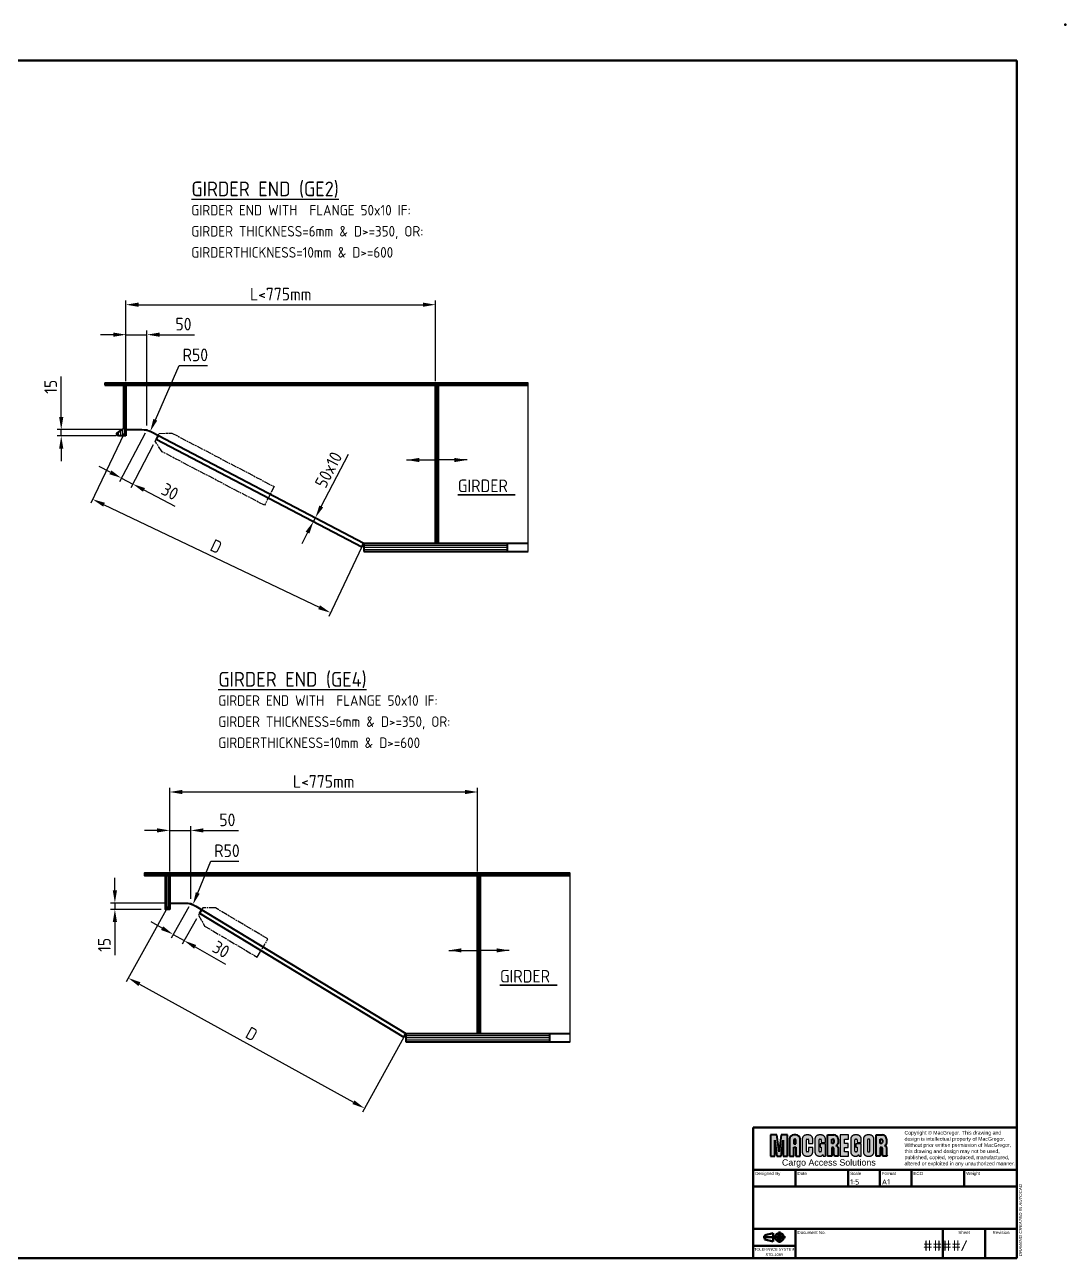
# Model space of a CAD drawing. Header units: millimetres. Extents: x 0 to 4195, y 0 to 2965.
# Drawn here: x 1728 to 4195, y 40 to 2965 of the extents above; entities that cross this region are included whole.
import ezdxf
from ezdxf.enums import TextEntityAlignment as Align

# ---------------------------------------------------------------- set-up
doc = ezdxf.new("R2010")
doc.units = ezdxf.units.MM
doc.header["$LTSCALE"] = 5
doc.linetypes.add('AM_ISO08W050', pattern=[18, 12, -1.5, 3, -1.5])
for name, color, linetype, lineweight in [('AM_5', 3, 'Continuous', 25), ('AM_7', 4, 'AM_ISO08W050', 25), ('AM_8', 1, 'Continuous', 25), ('AM_BOR', 7, 'Continuous', 50), ('Mechanical-AM_0', 7, 'Continuous', 40), ('Mechanical-AM_4', 3, 'Continuous', 25), ('Mechanical-AM_5', 3, 'Continuous', 25), ('Mechanical-AM_6', 2, 'Continuous', 35), ('Mechanical-AM_7', 4, 'AM_ISO08W050', 25), ('Mechanical-AM_8', 1, 'Continuous', 25)]:
    doc.layers.add(name, color=color, linetype=linetype, lineweight=lineweight)
doc.styles.get("Standard").update_dxf_attribs({"font": 'ISOCP.SHX'})
doc.styles.add('TitleBlock', font='isocpeur.ttf')
doc.styles.add('TitleBlockHeadline', font='arial.ttf')
doc.linetypes.add('amzigzag', pattern='A,0.0001,[135,ltypeshp.shx,S=0.04,R=0,X=0,Y=0],-11', length=11.0001)
doc.dimstyles.new('AM_ISO$0', dxfattribs={"dimtxt": 3, "dimasz": 3, "dimexe": 1, "dimexo": 1, "dimgap": 1, "dimtad": 1, "dimdec": 0, "dimdsep": 46, "dimtxsty": 'Standard', "dimcen": 0, "dimclrd": 256, "dimclre": 256, "dimclrt": 2, "dimadec": 0, "dimazin": 2, "dimtp": 0.1, "dimtm": 0.1, "dimtfac": 0.71, "dimtdec": 0, "dimtmove": 0, "dimatfit": 3, "dimfxl": 1, "dimtzin": 0, "dimlwd": -1, "dimlwe": -1, "dimarcsym": 1})
doc.dimstyles.new('AM_ISO$4', dxfattribs={"dimtxt": 3, "dimasz": 3, "dimexe": 1, "dimexo": 1, "dimgap": 1, "dimtad": 1, "dimtoh": 1, "dimdec": 0, "dimdsep": 46, "dimtxsty": 'Standard', "dimcen": 0, "dimclrd": 256, "dimclre": 256, "dimclrt": 2, "dimadec": 0, "dimazin": 2, "dimtp": 0.1, "dimtm": 0.1, "dimtfac": 0.71, "dimtdec": 3, "dimtofl": 0, "dimtmove": 0, "dimatfit": 0, "dimfxl": 1, "dimtzin": 0, "dimlwd": -1, "dimlwe": -1, "dimarcsym": 1})
doc.dimstyles.new('AM_ISO$7', dxfattribs={"dimtxt": 3, "dimasz": 3, "dimexe": 1, "dimexo": 1, "dimgap": 1, "dimtad": 1, "dimdec": 0, "dimdsep": 46, "dimtxsty": 'Standard', "dimcen": 0, "dimclrd": 256, "dimclre": 256, "dimclrt": 2, "dimadec": 0, "dimazin": 2, "dimtp": 0.1, "dimtm": 0.1, "dimtfac": 0.71, "dimtdec": 0, "dimtmove": 0, "dimatfit": 3, "dimfxl": 1, "dimtzin": 0, "dimlwd": -1, "dimlwe": -1, "dimarcsym": 1})

# ---------------------------------------------------------------- blocks, each defined once
blk = doc.blocks.new('A1')
at = {"layer": 'AM_BOR', "color": 161}
for p, q in [((16, 576), (816, 576)), ((816, 576), (816, 8)), ((16, 8), (816, 8))]:
    blk.add_line(p, q, dxfattribs=at)
at = {"layer": 'AM_BOR'}
blk.add_point((839, 593), dxfattribs=at)
blk = doc.blocks.new('MacGregor_Center')
at = {"lineweight": 0}
blk.add_hatch(color=1, dxfattribs=at).paths.add_polyline_path([(-27.48, 7), (-31.68, 7), (-33.07, -4.2), (-34.47, 7), (-38.67, 7), (-38.67, -7), (-35.88, -7), (-35.88, 3.5), (-34.47, -7), (-31.68, -7), (-30.27, 3.5), (-30.27, -7), (-27.48, -7)])
h = blk.add_hatch(color=1, dxfattribs=at)
h.paths.add_polyline_path([(-19.08, 4.2, 0.414214), (-21.88, 7), (-23.28, 7, 0.414214), (-26.08, 4.2), (-26.08, -7), (-23.28, -7), (-23.28, -1.05), (-21.88, -1.05), (-21.88, -7), (-19.08, -7)])
h.paths.add_polyline_path([(-21.88, 3.5), (-21.88, 1.05), (-23.28, 1.05), (-23.28, 3.5, -1)], flags=16)
h = blk.add_hatch(color=1, dxfattribs=at)
h.paths.add_polyline_path([(6.12, 4.2, 0.414214), (3.32, 7), (-0.88, 7), (-0.88, -7), (1.93, -7), (1.93, -1.4), (2.62, -1.4, -0.414214), (3.32, -2.1), (3.32, -6.3, 0.199889), (3.67, -7), (6.48, -7, -0.25672), (6.12, -6.3), (6.12, -1.4, 0.359801), (4.66, 0.01, 0.470803), (6.12, 1.4)])
h.paths.add_polyline_path([(3.32, 3.5), (3.32, 2.1, -0.287423), (2.96, 1.4), (1.93, 1.4), (1.93, 4.2), (2.96, 4.2, -0.28174)], flags=16)
h = blk.add_hatch(color=1, dxfattribs=at)
h.paths.add_polyline_path([(38.32, 4.2, 0.414214), (35.52, 7), (31.32, 7), (31.32, -7), (34.12, -7), (34.12, -1.4), (34.82, -1.4, -0.414214), (35.52, -2.1), (35.52, -6.3, 0.199889), (35.87, -7), (38.67, -7, -0.25672), (38.32, -6.3), (38.32, -1.4, 0.359801), (36.86, 0.01, 0.470803), (38.32, 1.4)])
h.paths.add_polyline_path([(35.52, 3.5), (35.52, 2.1, -0.287423), (35.16, 1.4), (34.12, 1.4), (34.12, 4.2), (35.16, 4.2, -0.28174)], flags=16)
at = {"layer": 'AM_8'}
for points in [[(-17.68, -4.2, 0.414214), (-14.88, -7), (-13.47, -7, 0.414214), (-10.67, -4.2), (-10.67, -1.4), (-13.47, -1.4), (-13.47, -3.85, -0.414657), (-13.83, -4.2), (-14.53, -4.2, -0.414214), (-14.88, -3.85), (-14.88, 3.85, -0.415213), (-14.53, 4.2), (-13.83, 4.2, -0.415656), (-13.47, 3.85), (-13.47, 1.4), (-10.67, 1.4), (-10.67, 4.2, 0.414214), (-13.47, 7), (-14.88, 7, 0.414214), (-17.68, 4.2)], [(-6.12, -4.2, -0.414214), (-6.47, -3.85), (-6.47, 3.85, -0.415213), (-6.12, 4.2), (-5.43, 4.2, -0.415656), (-5.08, 3.85), (-5.08, 2.1), (-2.27, 2.1), (-2.27, 4.2, 0.414214), (-5.08, 7), (-6.47, 7, 0.414214), (-9.28, 4.2), (-9.28, -4.2, 0.414214), (-6.47, -7), (-5.43, -7, 0.351109), (-4.02, -5.95), (-3.68, -7), (-2.27, -7), (-2.27, 1.05), (-5.78, 1.05), (-5.78, -1.05), (-5.08, -1.05), (-5.08, -3.85, -0.414657), (-5.43, -4.2)], [(13.12, 7), (7.52, 7), (7.52, -7), (13.12, -7), (13.12, -4.2), (10.32, -4.2), (10.32, -1.4), (12.77, -1.4), (12.77, 1.4), (10.32, 1.4), (10.32, 4.2), (13.12, 4.2)], [(17.67, -4.2, -0.414214), (17.32, -3.85), (17.32, 3.85, -0.415213), (17.67, 4.2), (18.37, 4.2, -0.415656), (18.72, 3.85), (18.72, 2.1), (21.52, 2.1), (21.52, 4.2, 0.414214), (18.72, 7), (17.32, 7, 0.414214), (14.52, 4.2), (14.52, -4.2, 0.414214), (17.32, -7), (18.37, -7, 0.351109), (19.77, -5.95), (20.12, -7), (21.52, -7), (21.52, 1.05), (18.02, 1.05), (18.02, -1.05), (18.72, -1.05), (18.72, -3.85, -0.414657), (18.37, -4.2)]]:
    blk.add_hatch(color=1, dxfattribs=at).paths.add_polyline_path(points)
h = blk.add_hatch(color=1, dxfattribs=at)
h.paths.add_polyline_path([(29.92, 4.2, 0.414214), (27.12, 7), (25.72, 7, 0.414214), (22.92, 4.2), (22.92, -4.2, 0.414214), (25.72, -7), (27.12, -7, 0.414214), (29.92, -4.2)])
h.paths.add_polyline_path([(27.12, 3.85), (27.12, -3.85, -0.414658), (26.77, -4.2), (26.08, -4.2, -0.414214), (25.72, -3.85), (25.72, 3.85, -0.415213), (26.08, 4.2), (26.77, 4.2, -0.415656)], flags=16)
at = {"color": 1, "linetype": 'Continuous'}
for p, q in [((-34.47, 7), (-38.67, 7)), ((-38.67, 7), (-38.67, -7)), ((-35.88, -7), (-35.88, 3.5)), ((-35.88, 3.5), (-34.47, -7)), ((-33.07, -4.2), (-34.47, 7)), ((-31.68, 7), (-33.07, -4.2)), ((-27.48, 7), (-31.68, 7)), ((-31.68, -7), (-30.27, 3.5)), ((-30.27, 3.5), (-30.27, -7)), ((-27.48, -7), (-27.48, 7)), ((-26.08, 4.2), (-26.08, -7)), ((-21.88, 7), (-23.28, 7)), ((-23.28, 3.5), (-23.28, 1.05)), ((-23.28, 1.05), (-21.88, 1.05)), ((-21.88, 1.05), (-21.88, 3.5)), ((-19.08, -7), (-19.08, 4.2)), ((-0.88, -7), (-0.88, 7)), ((-0.88, 7), (3.32, 7)), ((1.93, 4.2), (2.96, 4.2)), ((1.93, 1.4), (1.93, 4.2)), ((2.96, 1.4), (1.93, 1.4)), ((3.32, 3.5), (3.32, 2.1)), ((6.12, 4.2), (6.12, 1.4)), ((31.32, -7), (31.32, 7)), ((31.32, 7), (35.52, 7)), ((34.12, 4.2), (35.16, 4.2)), ((34.12, 1.4), (34.12, 4.2)), ((35.16, 1.4), (34.12, 1.4)), ((35.52, 3.5), (35.52, 2.1)), ((38.32, 4.2), (38.32, 1.4)), ((-38.67, -7), (-35.88, -7)), ((-34.47, -7), (-31.68, -7)), ((-30.27, -7), (-27.48, -7)), ((-26.08, -7), (-23.28, -7)), ((-23.28, -7), (-23.28, -1.05)), ((-23.28, -1.05), (-21.88, -1.05)), ((-21.88, -1.05), (-21.88, -7)), ((-21.88, -7), (-19.08, -7)), ((1.93, -7), (-0.88, -7)), ((2.62, -1.4), (1.93, -1.4)), ((1.93, -1.4), (1.93, -7)), ((3.32, -6.3), (3.32, -2.1)), ((6.48, -7), (3.67, -7)), ((6.12, -1.4), (6.12, -6.3)), ((34.12, -7), (31.32, -7)), ((34.82, -1.4), (34.12, -1.4)), ((34.12, -1.4), (34.12, -7)), ((35.52, -6.3), (35.52, -2.1)), ((38.67, -7), (35.87, -7)), ((38.32, -1.4), (38.32, -6.3))]:
    blk.add_line(p, q, dxfattribs=at)
for centre, radius, start, end in [((-23.28, 4.2), 2.8, 90, 180), ((-22.58, 3.5), 0.7, 0, 180), ((-21.88, 4.2), 2.8, 0, 90), ((2.57, 3.56), 0.754, 355.77601, 58.71469), ((2.59, 2.04), 0.741, 300.68292, 4.82638), ((3.32, 4.2), 2.8, 0, 90), ((4.82, 1.31), 1.31, 265.93566, 4.06434), ((4.54, -1.58), 1.59, 6.54048, 83.45952), ((34.77, 3.56), 0.754, 355.77601, 58.71469), ((34.79, 2.04), 0.741, 300.68292, 4.82638), ((35.52, 4.2), 2.8, 0, 90), ((37.02, 1.31), 1.31, 265.93566, 4.06434), ((36.74, -1.58), 1.59, 6.54048, 83.45952), ((2.62, -2.1), 0.704, 0, 90), ((4.34, -6.23), 1.02, 183.95739, 229.17272), ((6.94, -6.33), 0.812, 177.76897, 235.36113), ((34.82, -2.1), 0.704, 360, 90), ((36.54, -6.23), 1.02, 183.95739, 229.17272), ((39.14, -6.33), 0.812, 177.76897, 235.36113)]:
    blk.add_arc(centre, radius, start, end, dxfattribs=at)
at = {"layer": 'AM_5', "color": 1}
for p, q in [((13.12, 7), (7.52, 7)), ((7.52, 7), (7.52, -7)), ((10.32, 1.4), (10.32, 4.2)), ((10.32, 4.2), (13.12, 4.2)), ((12.77, 1.4), (10.32, 1.4)), ((12.77, -1.4), (12.77, 1.4)), ((13.12, 4.2), (13.12, 7)), ((7.52, -7), (13.12, -7)), ((10.32, -4.2), (10.32, -1.4)), ((10.32, -1.4), (12.77, -1.4)), ((13.12, -4.2), (10.32, -4.2)), ((13.12, -7), (13.12, -4.2))]:
    blk.add_line(p, q, dxfattribs=at)
at = {"layer": 'AM_7', "color": 1}
for p, q in [((-17.68, 4.2), (-17.68, -4.2)), ((-13.47, 7), (-14.88, 7)), ((-14.88, -3.85), (-14.88, 3.85)), ((-14.53, 4.2), (-13.83, 4.2)), ((-13.47, 3.85), (-13.47, 1.4)), ((-13.47, 1.4), (-10.67, 1.4)), ((-10.67, 1.4), (-10.67, 4.2)), ((-9.28, 4.2), (-9.28, -4.2)), ((-5.08, 7), (-6.47, 7)), ((-6.47, -3.85), (-6.47, 3.85)), ((-6.12, 4.2), (-5.43, 4.2)), ((-2.27, 1.05), (-5.78, 1.05)), ((-5.78, 1.05), (-5.78, -1.05)), ((-5.08, 3.85), (-5.08, 2.1)), ((-5.08, 2.1), (-2.27, 2.1)), ((-2.27, 2.1), (-2.27, 4.2)), ((-2.27, -7), (-2.27, 1.05)), ((14.52, 4.2), (14.52, -4.2)), ((18.72, 7), (17.32, 7)), ((17.32, -3.85), (17.32, 3.85)), ((17.67, 4.2), (18.37, 4.2)), ((21.52, 1.05), (18.02, 1.05)), ((18.02, 1.05), (18.02, -1.05)), ((18.72, 3.85), (18.72, 2.1)), ((18.72, 2.1), (21.52, 2.1)), ((21.52, 2.1), (21.52, 4.2)), ((21.52, -7), (21.52, 1.05)), ((22.92, 4.2), (22.92, -4.2)), ((27.12, 7), (25.72, 7)), ((25.72, 3.85), (25.72, -3.85)), ((26.77, 4.2), (26.08, 4.2)), ((27.12, -3.85), (27.12, 3.85)), ((29.92, -4.2), (29.92, 4.2)), ((-14.88, -7), (-13.47, -7)), ((-13.83, -4.2), (-14.53, -4.2)), ((-10.67, -1.4), (-13.47, -1.4)), ((-13.47, -1.4), (-13.47, -3.85)), ((-10.67, -4.2), (-10.67, -1.4)), ((-6.47, -7), (-5.43, -7)), ((-5.43, -4.2), (-6.12, -4.2)), ((-5.78, -1.05), (-5.08, -1.05)), ((-5.08, -1.05), (-5.08, -3.85)), ((-4.02, -5.95), (-3.68, -7)), ((-3.68, -7), (-2.27, -7)), ((17.32, -7), (18.37, -7)), ((18.37, -4.2), (17.67, -4.2)), ((18.02, -1.05), (18.72, -1.05)), ((18.72, -1.05), (18.72, -3.85)), ((19.77, -5.95), (20.12, -7)), ((20.12, -7), (21.52, -7)), ((25.72, -7), (27.12, -7)), ((26.08, -4.2), (26.77, -4.2))]:
    blk.add_line(p, q, dxfattribs=at)
for centre, radius, start, end in [((-14.88, 4.2), 2.8, 90, 180), ((-14.53, 3.85), 0.349, 89.80463, 180), ((-13.83, 3.85), 0.351, 0.28212, 90), ((-13.47, 4.2), 2.8, 0, 90), ((-6.47, 4.2), 2.8, 90, 180), ((-6.13, 3.85), 0.349, 89.80463, 180), ((-5.43, 3.85), 0.351, 0.28212, 90), ((-5.08, 4.2), 2.8, 0, 90), ((17.32, 4.2), 2.8, 90, 180), ((17.67, 3.85), 0.349, 89.80463, 180), ((18.37, 3.85), 0.351, 0.28212, 90), ((18.72, 4.2), 2.8, 0, 90), ((25.72, 4.2), 2.8, 90, 180), ((26.08, 3.85), 0.35, 90, 179.80463), ((26.78, 3.85), 0.349, 0, 90.28212), ((27.12, 4.2), 2.8, 0, 90), ((-14.88, -4.2), 2.8, 180, 270), ((-14.53, -3.85), 0.35, 180, 270), ((-13.83, -3.85), 0.35, 269.91325, 0), ((-13.47, -4.2), 2.8, 270, 0), ((-6.47, -4.2), 2.8, 180, 270), ((-6.12, -3.85), 0.35, 180, 270), ((-5.43, -3.85), 0.35, 269.91325, 0), ((-5.38, -5.6), 1.4, 268.16617, 345.55279), ((17.32, -4.2), 2.8, 180, 270), ((17.67, -3.85), 0.35, 180, 270), ((18.37, -3.85), 0.35, 269.91325, 0), ((18.42, -5.6), 1.4, 268.16617, 345.55279), ((25.72, -4.2), 2.8, 180, 270), ((26.08, -3.85), 0.35, 180, 270), ((26.78, -3.85), 0.35, 269.91318, 0.00007), ((27.12, -4.2), 2.8, 270, 0)]:
    blk.add_arc(centre, radius, start, end, dxfattribs=at)
blk = doc.blocks.new('CAS_HEAD')
at = {"layer": 'AM_BOR', "color": 161}
for q in [(0, 62), (-125, 0)]:
    blk.add_line((-125, 62), q, dxfattribs=at)
at = {"layer": 'AM_BOR'}
for p, q in [((-125, 42), (0, 42)), ((-105, 42), (-105, 34)), ((-80, 42), (-80, 34)), ((-65, 42), (-65, 34)), ((-50, 42), (-50, 34)), ((-25, 42), (-25, 34)), ((-125, 34), (0, 34)), ((-125, 14), (0, 14)), ((-105, 0), (-105, 14)), ((-35, 14), (-35, 0)), ((-15, 14), (-15, 0)), ((-125, 6), (-105, 6))]:
    blk.add_line(p, q, dxfattribs=at)
at = {"layer": 'AM_BOR', "color": 3, "linetype": 'Continuous'}
for p, q in [((-115.5, 11.99), (-119.49, 11)), ((-115.5, 8.01), (-115.5, 11.99)), ((-112.51, 12.67), (-112.51, 7.34)), ((-120.21, 10), (-109.65, 10)), ((-119.49, 11), (-119.49, 9)), ((-119.49, 9), (-115.5, 8.01))]:
    blk.add_line(p, q, dxfattribs=at)
for radius in [1.99, 0.997]:
    blk.add_circle((-112.51, 10), radius, dxfattribs=at)
at = {"layer": 'Mechanical-AM_0', "xscale": 0.7142857142857143, "yscale": 0.7142857142857143, "zscale": 0.7142857142857143}
blk.add_blockref('MacGregor_Center', (-89.12, 53.5), dxfattribs=at)
at = {"layer": 'AM_BOR', "insert": (-53.24, 52), "char_height": 1.75, "attachment_point": 4, "style": 'TitleBlockHeadline'}
blk.add_mtext_dynamic_manual_height_columns('Copyright © MacGregor. This drawing and design is intellectual property of MacGregor. Without prior written permission of MacGregor, this drawing and design may not be used, published, copied, reproduced, manufactured, altered or exploited in any unauthorized manner.', width=52.701, gutter_width=10, heights=[0], dxfattribs=at)
at = {"layer": 'AM_BOR', "color": 161, "linetype": 'Continuous', "attachment_point": 5}
for s, width, insert, char_height, style in [('Cargo Access Solutions', 58.4583, (-89.12, 45), 3, 'TitleBlockHeadline'), ('/', 3.548, (-25, 6), 5, 'TitleBlock')]:
    blk.add_mtext_dynamic_manual_height_columns(s, width=width, gutter_width=17.5, heights=[0], dxfattribs=dict(at, insert=insert, char_height=char_height, style=style))
at = {"layer": 'AM_BOR', "linetype": 'Continuous', "char_height": 1.5, "style": 'TitleBlockHeadline'}
for s, width, insert, attachment_point in [('Designed By', 13.5258, (-124, 41), 1), ('Date', 7.6447, (-104, 41), 1), ('Scale', 9.562, (-79, 41), 1), ('Format', 8.884, (-64, 41), 1), ('ECO', 8.884, (-49, 41), 1), ('Weight', 8.884, (-24, 41), 1), ('Document No.', 17.2722, (-104, 13), 1), ('Sheet', 6.5296, (-25, 13), 2), ('Revision', 6.5296, (-7.5, 13), 2)]:
    blk.add_mtext_dynamic_manual_height_columns(s, width=width, gutter_width=17.5, heights=[0], dxfattribs=dict(at, insert=insert, attachment_point=attachment_point))
at = {"layer": 'AM_BOR', "linetype": 'Continuous', "insert": (1, 1), "char_height": 1.5, "attachment_point": 1, "rotation": 90, "style": 'TitleBlockHeadline'}
blk.add_mtext_dynamic_manual_height_columns('{\\fArial|b0|i1|c0|p34;DRAWING CREATED IN AUTOCAD}', width=40.1572, gutter_width=17.5, heights=[0], dxfattribs=at)
at = {"layer": 'AM_BOR', "linetype": 'Continuous', "insert": (-115, 3), "char_height": 1.3, "attachment_point": 5, "line_spacing_factor": 1.2, "style": 'TitleBlockHeadline'}
blk.add_mtext_dynamic_manual_height_columns('TOLERANCE SYSTEM^JSTD-1089', width=19.5515, gutter_width=17.5, heights=[5.65], dxfattribs=at)
at = {"layer": 'AM_BOR', "color": 2, "style": 'TitleBlock', "flags": 2}
for tag, p in [('ARAS_DOCDRAWNBY', (-124, 35)), ('ARAS_DOCDATE', (-104, 35)), ('ARAS_ECONUMBER', (-49, 35)), ('ARAS_PARTWEIGHT', (-24, 35))]:
    blk.add_attdef(tag, p, '', height=2.5, dxfattribs=at)
at = {"layer": 'AM_BOR', "color": 2, "style": 'TitleBlock'}
for tag, p in [('GEN-TITLE-SCA{5.42}', (-79, 35)), ('GEN-TITLE-SIZ{22.6}', (-64, 35))]:
    blk.add_attdef(tag, p, '', height=2.5, dxfattribs=at)
at = {"layer": 'AM_BOR', "color": 161, "style": 'TitleBlock', "flags": 2}
for tag, height, p in [('ARAS_DOCNAME', 4, (-62.5, 29)), ('ARAS_DOCREVISION', 5, (-7.5, 6))]:
    blk.add_attdef(tag, text='', height=height, dxfattribs=at).set_placement(p, align=Align.MIDDLE_CENTER)
for tag, p in [('ARAS_DOCID', (-104, 6)), ('ARAS_DOCTOTALSHEETNO', (-23.5, 6))]:
    blk.add_attdef(tag, text='', height=5, dxfattribs=at).set_placement(p, align=Align.MIDDLE_LEFT)
at = {"layer": 'AM_BOR', "color": 2, "lineweight": 30, "flags": 104}
blk.add_attdef('ARAS_DOCDESCRIPTION', text='', height=3.5, dxfattribs=at).set_placement((-62.5, 20), align=Align.MIDDLE_CENTER)
at = {"layer": 'Mechanical-AM_0', "color": 161, "style": 'TitleBlock'}
blk.add_attdef('ARAS_DOCSHEETNO', text='', height=5, dxfattribs=at).set_placement((-26.5, 6), align=Align.MIDDLE_RIGHT)
blk = doc.blocks.new('*D415')
at = {"layer": 'Defpoints', "color": 0, "transparency": 16777216}
for p in [(2121.8, 1054.6), (2071.8, 947.3), (2121.8, 882.3)]:
    blk.add_point(p, dxfattribs=at)
at = {"layer": 'Mechanical-AM_5', "transparency": 16777216}
for p, q in [((2041.8, 1054.6), (2011.8, 1054.6)), ((2071.8, 957.3), (2071.8, 1064.6)), ((2071.8, 1054.6), (2121.8, 1054.6)), ((2121.8, 892.3), (2121.8, 1064.6)), ((2151.8, 1054.6), (2234.9, 1054.6))]:
    blk.add_line(p, q, dxfattribs=at)
for points in [[(2041.8, 1059.6), (2041.8, 1049.6), (2071.8, 1054.6)], [(2151.8, 1059.6), (2151.8, 1049.6), (2121.8, 1054.6)]]:
    blk.add_solid(points, dxfattribs=at)
at = {"layer": 'Mechanical-AM_5', "color": 2, "transparency": 16777216, "insert": (2208.4, 1079.6), "char_height": 30, "attachment_point": 5}
blk.add_mtext('50', dxfattribs=at)
blk = doc.blocks.new('*D416')
at = {"layer": 'Defpoints', "color": 0, "transparency": 16777216}
for p in [(2801.8, 1145.7), (2071.8, 947.3), (2801.8, 947.3)]:
    blk.add_point(p, dxfattribs=at)
at = {"layer": 'Mechanical-AM_5', "transparency": 16777216}
for p, q in [((2071.8, 957.3), (2071.8, 1155.7)), ((2101.8, 1145.7), (2771.8, 1145.7)), ((2801.8, 957.3), (2801.8, 1155.7))]:
    blk.add_line(p, q, dxfattribs=at)
for points in [[(2101.8, 1150.7), (2101.8, 1140.7), (2071.8, 1145.7)], [(2771.8, 1150.7), (2771.8, 1140.7), (2801.8, 1145.7)]]:
    blk.add_solid(points, dxfattribs=at)
at = {"layer": 'Mechanical-AM_5', "color": 2, "transparency": 16777216, "insert": (2436.8, 1170.7), "char_height": 30, "attachment_point": 5}
blk.add_mtext('L<775mm', dxfattribs=at)
blk = doc.blocks.new('*D417')
at = {"layer": 'Defpoints', "color": 0, "transparency": 16777216}
for p in [(2071.8, 882.3), (1941.8, 867.3), (2061.8, 867.3)]:
    blk.add_point(p, dxfattribs=at)
at = {"layer": 'Mechanical-AM_5', "transparency": 16777216}
for p, q in [((1941.8, 912.3), (1941.8, 942.3)), ((2061.8, 882.3), (1931.8, 882.3)), ((1941.8, 882.3), (1941.8, 867.3)), ((2051.8, 867.3), (1931.8, 867.3)), ((1941.8, 837.3), (1941.8, 759.1))]:
    blk.add_line(p, q, dxfattribs=at)
for points in [[(1936.8, 912.3), (1946.8, 912.3), (1941.8, 882.3)], [(1936.8, 837.3), (1946.8, 837.3), (1941.8, 867.3)]]:
    blk.add_solid(points, dxfattribs=at)
at = {"layer": 'Mechanical-AM_5', "color": 2, "transparency": 16777216, "insert": (1916.8, 783.2), "char_height": 30, "attachment_point": 5, "rotation": 90}
blk.add_mtext('15', dxfattribs=at)
blk = doc.blocks.new('*D403')
at = {"layer": 'Defpoints', "color": 0, "transparency": 16777216}
for p in [(2071.8, 882.3), (2631.8, 573.3), (2533.8, 395.6)]:
    blk.add_point(p, dxfattribs=at)
at = {"layer": 'Mechanical-AM_5', "transparency": 16777216}
for p, q in [((2067, 873.5), (1968.9, 695.8)), ((2000, 690.1), (2507.5, 410.1)), ((2627, 564.5), (2528.9, 386.8))]:
    blk.add_line(p, q, dxfattribs=at)
for points in [[(2002.5, 694.5), (1997.6, 685.7), (1973.8, 704.6)], [(2509.9, 414.4), (2505.1, 405.7), (2533.8, 395.6)]]:
    blk.add_solid(points, dxfattribs=at)
at = {"layer": 'Mechanical-AM_5', "color": 2, "transparency": 16777216, "insert": (2266, 572.1), "char_height": 30, "attachment_point": 5, "rotation": 331.1107}
blk.add_mtext('D', dxfattribs=at)
blk = doc.blocks.new('*D418')
at = {"layer": 'Defpoints', "color": 0, "transparency": 16777216}
for p in [(2126.8, 878.6), (2107.9, 832.3)]:
    blk.add_point(p, dxfattribs=at)
at = {"layer": 'Mechanical-AM_5', "transparency": 16777216}
for p, q in [((2138.2, 906.3), (2169, 981.4)), ((2169, 981.4), (2236, 981.4))]:
    blk.add_line(p, q, dxfattribs=at)
blk.add_solid([(2133.6, 908.2), (2142.8, 904.4), (2126.8, 878.6)], dxfattribs=at)
at = {"layer": 'Mechanical-AM_5', "color": 2, "transparency": 16777216, "insert": (2207.5, 1006.4), "char_height": 30, "attachment_point": 5}
blk.add_mtext('R50', dxfattribs=at)
blk = doc.blocks.new('*D404')
at = {"layer": 'Defpoints', "color": 0, "transparency": 16777216}
for p in [(2121.8, 882.3), (2140.2, 854), (2105.9, 793.3)]:
    blk.add_point(p, dxfattribs=at)
at = {"layer": 'Mechanical-AM_5', "transparency": 16777216}
for p, q in [((2116.9, 873.6), (2075, 799.4)), ((2053.8, 822.8), (2027.6, 837.6)), ((2135.3, 845.3), (2101, 784.6)), ((2079.9, 808.1), (2105.9, 793.3)), ((2132, 778.6), (2204.3, 737.7))]:
    blk.add_line(p, q, dxfattribs=at)
for points in [[(2056.2, 827.2), (2051.3, 818.5), (2079.9, 808.1)], [(2134.5, 782.9), (2129.6, 774.2), (2105.9, 793.3)]]:
    blk.add_solid(points, dxfattribs=at)
at = {"layer": 'Mechanical-AM_5', "color": 2, "transparency": 16777216, "insert": (2193.5, 772.5), "char_height": 30, "attachment_point": 5, "rotation": 330.5185}
blk.add_mtext('30', dxfattribs=at)
blk = doc.blocks.new('DETAIL TITLE')
at = {"color": 161}
blk.add_attdef('TITLE', text='', height=3.5, dxfattribs=at).set_placement((-0.02, -0.74), align=Align.BOTTOM_CENTER)
at = {"color": 2}
for p in [(-0.05, -1.74), (-0.05, -6.74), (-0.05, -11.74), (-0.05, -16.74)]:
    blk.add_attdef('NOTE', text='', height=2.5, dxfattribs=at).set_placement(p, align=Align.TOP_CENTER)
blk = doc.blocks.new('*D429')
at = {"layer": 'Defpoints', "color": 0, "transparency": 16777216}
for p in [(1814.6, 1990), (1954.9, 1990), (1967.9, 2005)]:
    blk.add_point(p, dxfattribs=at)
at = {"layer": 'Mechanical-AM_5', "transparency": 16777216}
for p, q in [((1814.6, 2035), (1814.6, 2130.6)), ((1957.9, 2005), (1804.6, 2005)), ((1944.9, 1990), (1804.6, 1990)), ((1814.6, 1990), (1814.6, 2005)), ((1814.6, 1960), (1814.6, 1930))]:
    blk.add_line(p, q, dxfattribs=at)
for points in [[(1809.6, 2035), (1819.6, 2035), (1814.6, 2005)], [(1809.6, 1960), (1819.6, 1960), (1814.6, 1990)]]:
    blk.add_solid(points, dxfattribs=at)
at = {"layer": 'Mechanical-AM_5', "color": 2, "transparency": 16777216, "insert": (1789.6, 2106.5), "char_height": 30, "attachment_point": 5, "rotation": 90}
blk.add_mtext('15', dxfattribs=at)
blk = doc.blocks.new('*D430')
at = {"layer": 'Defpoints', "color": 0, "transparency": 16777216}
for p in [(2701.9, 2301.1), (1967.9, 2110), (2701.9, 2110)]:
    blk.add_point(p, dxfattribs=at)
at = {"layer": 'Mechanical-AM_5', "transparency": 16777216}
for p, q in [((1967.9, 2120), (1967.9, 2311.1)), ((2701.9, 2120), (2701.9, 2311.1)), ((1997.9, 2301.1), (2671.9, 2301.1))]:
    blk.add_line(p, q, dxfattribs=at)
for points in [[(1997.9, 2306.1), (1997.9, 2296.1), (1967.9, 2301.1)], [(2671.9, 2306.1), (2671.9, 2296.1), (2701.9, 2301.1)]]:
    blk.add_solid(points, dxfattribs=at)
at = {"layer": 'Mechanical-AM_5', "color": 2, "transparency": 16777216, "insert": (2334.9, 2326.1), "char_height": 30, "attachment_point": 5}
blk.add_mtext('L<775mm', dxfattribs=at)
blk = doc.blocks.new('HP_120x6_sv')
at = {"ltscale": 0.35}
for p, q in [((0, 0), (0, -120)), ((0, 0), (6, 0)), ((6, 0), (6, -101.3)), ((8.2, -105.2), (19.3, -111.6)), ((0, -120), (17, -120))]:
    blk.add_line(p, q, dxfattribs=at)
for centre, start, end in [((10.5, -101.3), 180, 240), ((17, -115.5), 270, 60)]:
    blk.add_arc(centre, 4.5, start, end, dxfattribs=at)
at = {"layer": 'Mechanical-AM_8'}
for p, q in [((3, 0), (3, -120)), ((8, -105.1), (8, -120)), ((13, -108), (13, -120)), ((18, -110.9), (18, -120))]:
    blk.add_line(p, q, dxfattribs=at)
blk = doc.blocks.new('*D431')
at = {"layer": 'Defpoints', "color": 0, "transparency": 16777216}
for p in [(2017.9, 2230), (1967.9, 2110), (2017.9, 2005)]:
    blk.add_point(p, dxfattribs=at)
at = {"layer": 'Mechanical-AM_5', "transparency": 16777216}
for p, q in [((1937.9, 2230), (1907.9, 2230)), ((1967.9, 2120), (1967.9, 2240)), ((1967.9, 2230), (2017.9, 2230)), ((2017.9, 2015), (2017.9, 2240)), ((2047.9, 2230), (2130.9, 2230))]:
    blk.add_line(p, q, dxfattribs=at)
for points in [[(1937.9, 2235), (1937.9, 2225), (1967.9, 2230)], [(2047.9, 2235), (2047.9, 2225), (2017.9, 2230)]]:
    blk.add_solid(points, dxfattribs=at)
at = {"layer": 'Mechanical-AM_5', "color": 2, "transparency": 16777216, "insert": (2104.4, 2255), "char_height": 30, "attachment_point": 5}
blk.add_mtext('50', dxfattribs=at)
blk = doc.blocks.new('*D432')
at = {"layer": 'Defpoints', "color": 0, "transparency": 16777216}
for p in [(2283.5, 1854.7), (2288.2, 1863.5), (2417.1, 1796.1)]:
    blk.add_point(p, dxfattribs=at)
at = {"layer": 'Mechanical-AM_5', "transparency": 16777216}
for p, q in [((2431, 1822.6), (2496, 1946.7)), ((2292.4, 1850), (2421.3, 1782.6)), ((2297, 1858.9), (2426, 1791.4)), ((2412.5, 1787.2), (2417.1, 1796.1)), ((2398.6, 1760.6), (2384.7, 1734))]:
    blk.add_line(p, q, dxfattribs=at)
for points in [[(2426.6, 1825), (2435.5, 1820.3), (2417.1, 1796.1)], [(2394.1, 1762.9), (2403, 1758.3), (2412.5, 1787.2)]]:
    blk.add_solid(points, dxfattribs=at)
at = {"layer": 'Mechanical-AM_5', "color": 2, "transparency": 16777216, "insert": (2448.3, 1909.6), "char_height": 30, "attachment_point": 5, "rotation": 62.3749}
blk.add_mtext('50x10', dxfattribs=at)
blk = doc.blocks.new('*D433')
at = {"layer": 'Defpoints', "color": 0, "transparency": 16777216}
for p in [(2025.6, 2000.8), (2005.6, 1955)]:
    blk.add_point(p, dxfattribs=at)
at = {"layer": 'Mechanical-AM_5', "transparency": 16777216}
for p, q in [((2037.7, 2028.3), (2094, 2157)), ((2094, 2157), (2161, 2157))]:
    blk.add_line(p, q, dxfattribs=at)
blk.add_solid([(2033.1, 2030.3), (2042.3, 2026.3), (2025.6, 2000.8)], dxfattribs=at)
at = {"layer": 'Mechanical-AM_5', "color": 2, "transparency": 16777216, "insert": (2132.5, 2182), "char_height": 30, "attachment_point": 5}
blk.add_mtext('R50', dxfattribs=at)
blk = doc.blocks.new('*D434')
at = {"layer": 'Defpoints', "color": 0, "transparency": 16777216}
for p in [(2017.9, 2005), (2037.5, 1977.8), (1984.2, 1875.9)]:
    blk.add_point(p, dxfattribs=at)
at = {"layer": 'Mechanical-AM_5', "transparency": 16777216}
for p, q in [((2013.3, 1996.1), (1953, 1881)), ((2032.9, 1968.9), (1979.6, 1867)), ((1931, 1903.7), (1904.4, 1917.6)), ((1957.6, 1889.8), (1984.2, 1875.9)), ((2010.8, 1862), (2084.3, 1823.5))]:
    blk.add_line(p, q, dxfattribs=at)
for points in [[(1933.3, 1908.2), (1928.7, 1899.3), (1957.6, 1889.8)], [(2013.1, 1866.4), (2008.5, 1857.6), (1984.2, 1875.9)]]:
    blk.add_solid(points, dxfattribs=at)
at = {"layer": 'Mechanical-AM_5', "color": 2, "transparency": 16777216, "insert": (2072.4, 1857.9), "char_height": 30, "attachment_point": 5, "rotation": 332.3749}
blk.add_mtext('30', dxfattribs=at)
blk = doc.blocks.new('*D435')
at = {"layer": 'Defpoints', "color": 0, "transparency": 16777216}
for p in [(1967.9, 2005), (2531.9, 1736), (2453.1, 1570.7)]:
    blk.add_point(p, dxfattribs=at)
at = {"layer": 'Mechanical-AM_5', "transparency": 16777216}
for p, q in [((1963.6, 1996), (1884.8, 1830.7)), ((1916.1, 1826.8), (2426, 1583.6)), ((2527.6, 1727), (2448.8, 1561.7))]:
    blk.add_line(p, q, dxfattribs=at)
for points in [[(1918.3, 1831.3), (1914, 1822.3), (1889.1, 1839.7)], [(2428.1, 1588.2), (2423.8, 1579.1), (2453.1, 1570.7)]]:
    blk.add_solid(points, dxfattribs=at)
at = {"layer": 'Mechanical-AM_5', "color": 2, "transparency": 16777216, "insert": (2181.9, 1728), "char_height": 30, "attachment_point": 5, "rotation": 334.5012}
blk.add_mtext('D', dxfattribs=at)
blk = doc.blocks.new('GE2')
at = {"layer": 'Mechanical-AM_0'}
blk.add_lwpolyline([(-673.1, -110.7), (-170, -374), (0, -374), (0, 0), (-734, 0), (-734, -105), (-696.3, -105, -0.121125), (-673.1, -110.7)], format="xyb", dxfattribs=at)
blk.add_lwpolyline([(-657.4, -118.9), (-662.1, -127.8), (-174.6, -382.9), (-170, -374)], dxfattribs=at)
at = {"layer": 'Mechanical-AM_7', "ltscale": 0.25}
blk.add_lwpolyline([(-405.5, -284.6), (-648.3, -157.5), (-664.4, -132.2), (-655.1, -114.5), (-625.1, -113.2), (-382.3, -240.3)], close=True, dxfattribs=at)
blk = doc.blocks.new('GE6')
at = {"layer": 'Mechanical-AM_0'}
blk.add_lwpolyline([(-730, -65), (-694, -65, -0.137032), (-668.1, -72.2), (-170, -374), (0, -374), (0, 0), (-730, 0), (-730, -65)], format="xyb", dxfattribs=at)
blk.add_lwpolyline([(-654.3, -80.5), (-659.4, -89.2), (-175.1, -382.6), (-170, -374)], dxfattribs=at)
at = {"layer": 'Mechanical-AM_7', "ltscale": 0.25}
blk.add_lwpolyline([(-522.6, -193.1), (-497.2, -150.1), (-621.7, -76.4), (-651.7, -76.1), (-661.9, -93.3), (-647.2, -119.5)], close=True, dxfattribs=at)
blk = doc.blocks.new('Continious symbol')
at = {"layer": 'Mechanical-AM_5'}
for points in [[(-71.5, 0), (0, 0)], [(71.9, 0), (0, 0)]]:
    blk.add_leader(points, dimstyle='AM_ISO$7', override={"dimscale": 10, "dimtxt": 3, "dimtp": 4, "dimtm": 4}, dxfattribs=at)

msp = doc.modelspace()

# ---------------------------------------------------------------- linework, layer by layer
at = {"layer": 'Mechanical-AM_0'}
for p, q in [((1917.89, 2116), (2921.21, 2116)), ((1917.89, 2116), (1917.89, 2110)), ((1917.89, 2110), (2921.21, 2110)), ((2707.89, 2110), (2707.89, 1736)), ((2531.89, 1736), (2871.89, 1736)), ((2871.89, 1736), (2871.89, 1716)), ((2871.89, 1736), (2921.21, 1736)), ((2531.89, 1716), (2871.89, 1716)), ((2871.89, 1716), (2921.21, 1716)), ((2807.84, 947.29), (2807.84, 573.29)), ((2631.84, 573.29), (2971.84, 573.29)), ((2971.84, 573.29), (2971.84, 553.29)), ((2971.84, 573.29), (3021.16, 573.29)), ((2631.84, 553.29), (2971.84, 553.29)), ((2971.84, 553.29), (3021.16, 553.29))]:
    msp.add_line(p, q, dxfattribs=at)
at = {"layer": 'Mechanical-AM_0', "ltscale": 0.2}
for p, q in [((2531.89, 1736), (2531.89, 1716)), ((2631.84, 573.29), (2631.84, 553.29))]:
    msp.add_line(p, q, dxfattribs=at)
at = {"layer": 'Mechanical-AM_0'}
msp.add_lwpolyline([(3021.16, 953.29), (2011.84, 953.29), (2011.84, 947.29), (3021.16, 947.29)], dxfattribs=at)
at = {"layer": 'Mechanical-AM_0', "ltscale": 0.2}
msp.add_lwpolyline([(2071.84, 867.29), (2061.84, 867.29), (2061.84, 947.29), (2071.84, 947.29)], close=True, dxfattribs=at)
at = {"layer": 'Mechanical-AM_4', "linetype": 'amzigzag'}
for p, q in [((2921.21, 1716), (2921.21, 2116)), ((3021.16, 553.29), (3021.16, 953.29))]:
    msp.add_line(p, q, dxfattribs=at)
at = {"layer": 'Mechanical-AM_7', "ltscale": 0.25}
for points in [[(2011.74, 2005), (2017.89, 2005), (2023.33, 2002.15)], [(2113.84, 882.29), (2121.84, 882.29), (2128.67, 878.16)]]:
    msp.add_lwpolyline(points, dxfattribs=at)
at = {"layer": 'Mechanical-AM_8', "ltscale": 0.5}
for p, q in [((1917.89, 2113), (2921.21, 2113)), ((2704.89, 2110), (2704.89, 1736)), ((2531.89, 1731), (2871.89, 1731)), ((2531.89, 1726), (2871.89, 1726)), ((2531.89, 1721), (2871.89, 1721)), ((2011.84, 950.29), (3021.16, 950.29)), ((2065.34, 867.29), (2065.34, 947.29)), ((2068.84, 867.29), (2068.84, 947.29)), ((2804.84, 947.29), (2804.84, 573.29)), ((2631.84, 568.29), (2971.84, 568.29)), ((2631.84, 563.29), (2971.84, 563.29)), ((2631.84, 558.29), (2971.84, 558.29))]:
    msp.add_line(p, q, dxfattribs=at)

# ---------------------------------------------------------------- block references
ref = msp.add_blockref('DETAIL TITLE', (2123.35, 2555.05), dxfattribs=dict(xscale=10, yscale=10, zscale=10))
ref.add_attrib('TITLE', '%%UGIRDER END (GE2)', dxfattribs={"color": 161, "height": 35}).set_placement((2123.18, 2547.65), align=Align.BOTTOM_LEFT)
ref.add_attrib('NOTE', 'GIRDER END WITH  FLANGE 50x10 IF:', dxfattribs={"color": 2, "height": 25}).set_placement((2122.88, 2537.65), align=Align.TOP_LEFT)
ref.add_attrib('NOTE', 'GIRDER THICKNESS=6mm & D>=350, OR:', dxfattribs={"color": 2, "height": 25}).set_placement((2122.88, 2487.65), align=Align.TOP_LEFT)
ref.add_attrib('NOTE', 'GIRDERTHICKNESS=10mm & D>=600', dxfattribs={"color": 2, "height": 25}).set_placement((2122.88, 2437.65), align=Align.TOP_LEFT)
ref = msp.add_blockref('DETAIL TITLE', (2187.19, 1392.35), dxfattribs=dict(xscale=10, yscale=10, zscale=10))
ref.add_attrib('TITLE', '%%UGIRDER END (GE4)', dxfattribs={"color": 161, "height": 35}).set_placement((2187.02, 1384.95), align=Align.BOTTOM_LEFT)
ref.add_attrib('NOTE', 'GIRDER END WITH  FLANGE 50x10 IF:', dxfattribs={"color": 2, "height": 25}).set_placement((2186.73, 1374.95), align=Align.TOP_LEFT)
ref.add_attrib('NOTE', 'GIRDER THICKNESS=6mm & D>=350, OR:', dxfattribs={"color": 2, "height": 25}).set_placement((2186.73, 1324.95), align=Align.TOP_LEFT)
ref.add_attrib('NOTE', 'GIRDERTHICKNESS=10mm & D>=600', dxfattribs={"color": 2, "height": 25}).set_placement((2186.73, 1274.95), align=Align.TOP_LEFT)
at = {"layer": 'Mechanical-AM_0', "lineweight": 0, "xscale": 5, "yscale": 5, "zscale": 5}
msp.add_blockref('A1', (0, 0), dxfattribs=at)
at = {"layer": 'Mechanical-AM_0', "xscale": -1}
msp.add_blockref('HP_120x6_sv', (1967.89, 2110), dxfattribs=at)
at = {"layer": 'Mechanical-AM_0'}
for name, p in [('GE2', (2701.89, 2110)), ('GE6', (2801.84, 947.29))]:
    msp.add_blockref(name, p, dxfattribs=at)
at = {"layer": 'Mechanical-AM_0', "xscale": -1, "rotation": 180}
for p in [(2704.89, 1932.84), (2804.84, 770.13)]:
    msp.add_blockref('Continious symbol', p, dxfattribs=at)
at = {"layer": 'Mechanical-AM_0', "lineweight": 0}
ref = msp.add_blockref('CAS_HEAD', (4080, 40), dxfattribs=dict(at, xscale=5, yscale=5, zscale=5))
ref.add_attrib('GEN-TITLE-SCA{5.42}', '1:5', (3685, 215), dxfattribs={"layer": 'AM_BOR', "color": 2, "height": 12.5, "style": 'TitleBlock'})
ref.add_attrib('GEN-TITLE-SIZ{22.6}', 'A1', (3760, 215), dxfattribs={"layer": 'AM_BOR', "color": 2, "height": 12.5, "style": 'TitleBlock'})
ref.add_attrib('ARAS_DOCSHEETNO', '####', dxfattribs={"color": 161, "height": 25, "style": 'TitleBlock'}).set_placement((3947.5, 70), align=Align.MIDDLE_RIGHT)

# ---------------------------------------------------------------- texts
at = {"layer": 'Mechanical-AM_6'}
for p in [(2754.74, 1871.61), (2854.69, 708.9)]:
    msp.add_text('%%UGIRDER ', height=30, dxfattribs=at).set_placement(p, align=Align.MIDDLE_LEFT)

# ---------------------------------------------------------------- dimensions: what is measured, and where the dimension line sits
at = {"layer": 'Mechanical-AM_5'}
for base, p1, p2, override, picture, middle in [((2701.89, 2301.07), (1967.89, 2110), (2701.89, 2110), {"dimscale": 10, "dimdec": 1, "dimtp": 4, "dimtm": 4}, '*D430', (2334.89, 2326.07)), ((2801.84, 1145.71), (2071.84, 947.29), (2801.84, 947.29), {"dimscale": 10}, '*D416', (2436.84, 1170.71))]:
    dim = msp.add_linear_dim(base=base, p1=p1, p2=p2, text='L<775mm', dimstyle='AM_ISO$0', override=override, dxfattribs=at)
    dim.commit()
    dim.dimension.update_dxf_attribs({"geometry": picture, "text_midpoint": middle})
for base, p1, p2, override, picture, middle in [((2017.89, 2230), (1967.89, 2110), (2017.89, 2005), {"dimscale": 10, "dimpost": ''}, '*D431', (2104.4, 2255)), ((2121.84, 1054.6), (2071.84, 947.29), (2121.84, 882.29), {"dimscale": 10}, '*D415', (2208.35, 1079.6))]:
    dim = msp.add_linear_dim(base=base, p1=p1, p2=p2, dimstyle='AM_ISO$0', override=override, dxfattribs=at)
    dim.commit()
    dim.dimension.update_dxf_attribs({"geometry": picture, "text_midpoint": middle})
for center, mpoint, override, picture, middle in [((2005.6, 1955), (2025.65, 2000.8), {"dimscale": 10, "dimpost": ''}, '*D433', (2132.52, 2156.98)), ((2107.87, 832.29), (2126.83, 878.56), {"dimscale": 10, "dimdec": 1, "dimadec": 2}, '*D418', (2207.51, 981.44))]:
    dim = msp.add_radius_dim(center=center, mpoint=mpoint, dimstyle='AM_ISO$4', override=override, dxfattribs=at)
    dim.commit()
    dim.dimension.update_dxf_attribs({"geometry": picture, "text_midpoint": middle, "dimtype": 164})
dim = msp.add_linear_dim(base=(1814.58, 1990), p1=(1967.89, 2005), p2=(1954.89, 1990), angle=90, dimstyle='AM_ISO$0', override={"dimscale": 10}, dxfattribs=at)
dim.commit()
dim.dimension.update_dxf_attribs({"geometry": '*D429', "text_midpoint": (1814.58, 2106.51), "dimtype": 160})
for p1, p2, distance, override, picture, middle in [((1967.89, 2005), (2531.89, 1736), -183.1, {"dimscale": 10}, '*D435', (2181.92, 1727.99)), ((2071.84, 882.29), (2631.84, 573.29), -202.98, {"dimscale": 10, "dimpost": ''}, '*D403', (2265.95, 572.15))]:
    dim = msp.add_aligned_dim(p1=p1, p2=p2, distance=distance, text='D', dimstyle='AM_ISO$0', override=override, dxfattribs=at)
    dim.commit()
    dim.dimension.update_dxf_attribs({"geometry": picture, "text_midpoint": middle})
for base, p1, p2, angle, picture, middle in [((1984.19, 1875.91), (2017.89, 2005), (2037.51, 1977.8), 152.37485, '*D434', (2072.43, 1857.94)), ((1941.84, 867.29), (2071.84, 882.29), (2061.84, 867.29), 90, '*D417', (1916.84, 783.17)), ((2105.9, 793.35), (2121.84, 882.29), (2140.19, 854.01), 150.51855, '*D404', (2193.51, 772.54))]:
    dim = msp.add_linear_dim(base=base, p1=p1, p2=p2, angle=angle, dimstyle='AM_ISO$0', override={"dimscale": 10, "dimpost": ''}, dxfattribs=at)
    dim.commit()
    dim.dimension.update_dxf_attribs({"geometry": picture, "text_midpoint": middle})
dim = msp.add_linear_dim(base=(2417.12, 1796.06), p1=(2283.54, 1854.68), p2=(2288.18, 1863.54), angle=62.37485, text='50x<>', dimstyle='AM_ISO$0', override={"dimscale": 10}, dxfattribs=at)
dim.commit()
dim.dimension.update_dxf_attribs({"geometry": '*D432', "text_midpoint": (2470.45, 1897.96), "dimtype": 161})

doc.saveas('drawing.dxf')
